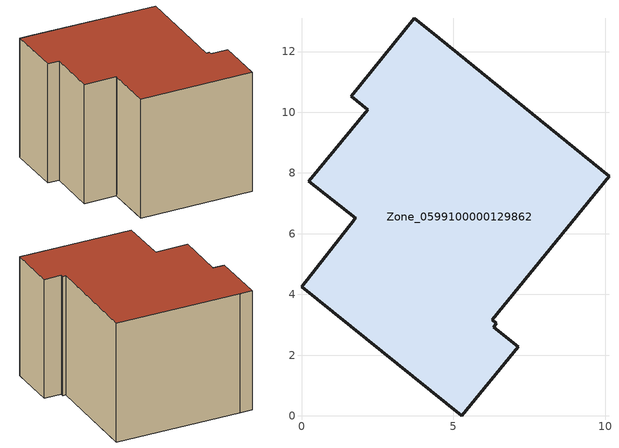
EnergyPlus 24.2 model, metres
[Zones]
Zone_0599100000129862
 floor ground (C_G): 3.71,13.1 4.28,12.66 10.13,7.89 6.28,3.17 6.42,3.06 6.33,2.92 7.14,2.28 5.27,0 0,4.26 1.74,6.45 1.78,6.5 0.24,7.72 2.18,10.09 1.64,10.53 z0
 wall outside (C_F): 0,4.26 5.27,0 7.14,2.28 6.33,2.92 6.42,3.06 6.28,3.17 10.13,7.89 4.28,12.66 3.71,13.1 1.64,10.53 2.18,10.09 0.24,7.72 1.78,6.5 1.74,6.45 0,4.26 z0:7.31
 roof outside (C_R): 6.42,3.06 6.28,3.17 10.13,7.89 4.28,12.66 3.71,13.1 1.64,10.53 2.18,10.09 0.24,7.72 1.78,6.5 1.74,6.45 0,4.26 5.27,0 7.14,2.28 6.33,2.92 z7.31
[BUILDING]
Pand.0599100000129862: North Axis=0; Terrain=City; Loads Convergence Tolerance Value=0.04; Temperature Convergence Tolerance Value=0.4; Solar Distribution=FullExterior; Maximum Number of Warmup Days=25; Minimum Number of Warmup Days=1
[Site:Location]
Rotterdam.The.Hague.AP_ZH_NLD Design_Conditions: Latitude=51.96; Longitude=4.45; Time Zone=1; Elevation=-4.5
[SITE:GROUNDTEMPERATURE:BUILDINGSURFACE]
18, 18, 18, 18, 18, 18, 18, 18, 18, 18, 18, 18
[MATERIAL] Thermal Absorptance=0.9; Solar Absorptance=0.7; Visible Absorptance=0.7
Name | Roughness | Thickness | Conductivity | Density | Specific Heat
G.TC.1946-1964 | MediumSmooth | 0.15 | 1 | 540 | 1210
F.TC.1946-1964 | Rough | 0.3 | 0.857143 | 1920 | 840
R.TC.1946-1964 | MediumRough | 0.2 | 0.235294 | 1500 | 1000
[CONSTRUCTION]
C_G: G.TC.1946-1964
C_F: F.TC.1946-1964
C_R: R.TC.1946-1964
[ZONE]
Zone_0599100000129862: Type=1; Multiplier=1; Ceiling Height=Autocalculate; Volume=Autocalculate; Floor Area=autocalculate; Part of Total Floor Area=Yes
[ZONEINFILTRATION:DESIGNFLOWRATE]
Infil_Zone_0599100000129862: Zone or ZoneList or Space or SpaceList=Zone_0599100000129862; Schedule=AlwaysOn; Design Flow Rate Calculation Method=Flow/Area; Flow Rate per Floor Area=0.003; Constant Term Coefficient=1; Temperature Term Coefficient=0; Velocity Term Coefficient=0; Velocity Squared Term Coefficient=0
[HVACTEMPLATE:ZONE:IDEALLOADSAIRSYSTEM]
Zone_0599100000129862: Maximum Heating Supply Air Temperature=50; Minimum Cooling Supply Air Temperature=13; Maximum Heating Supply Air Humidity Ratio=0.0156; Minimum Cooling Supply Air Humidity Ratio=0.0077; Heating Limit=NoLimit; Cooling Limit=NoLimit; Dehumidification Control Type=ConstantSensibleHeatRatio; Cooling Sensible Heat Ratio=0.7; Dehumidification Setpoint=60; Humidification Control Type=None; Humidification Setpoint=30; Outdoor Air Method=None; Outdoor Air Flow Rate per Person=0.00944; Outdoor Air Flow Rate per Zone Floor Area=0; Outdoor Air Flow Rate per Zone=0; Demand Controlled Ventilation Type=None; Outdoor Air Economizer Type=NoEconomizer; Heat Recovery Type=None; Sensible Heat Recovery Effectiveness=0.7; Latent Heat Recovery Effectiveness=0.65
[ZONECONTROL:THERMOSTAT]
ThermostatControl_Zone_0599100000129862: Zone or ZoneList=Zone_0599100000129862; Control Type Schedule=DualSetpointControlType; Control 1=Thermostat_Zone_0599100000129862; Temperature Difference Between Cutout And Setpoint=0
[THERMOSTATSETPOINT:DUALSETPOINT]
Thermostat_Zone_0599100000129862: Heating Setpoint Temperature Schedule=HeatingSetpoint_Zone_0599100000129862; Cooling Setpoint Temperature Schedule=CoolingSetpoint_Zone_0599100000129862
[SCHEDULE:COMPACT]
HeatingSetpoint_Zone_0599100000129862: Through: 12/31, For: AllDays, Until: 24:00, 21
CoolingSetpoint_Zone_0599100000129862: Through: 12/31, For: AllDays, Until: 24:00, 24
DualSetpointControlType: Through: 12/31, For: AllDays, Until: 24:00, 4
AlwaysOn: Through: 12/31, For: AllDays, Until: 24:00, 1
